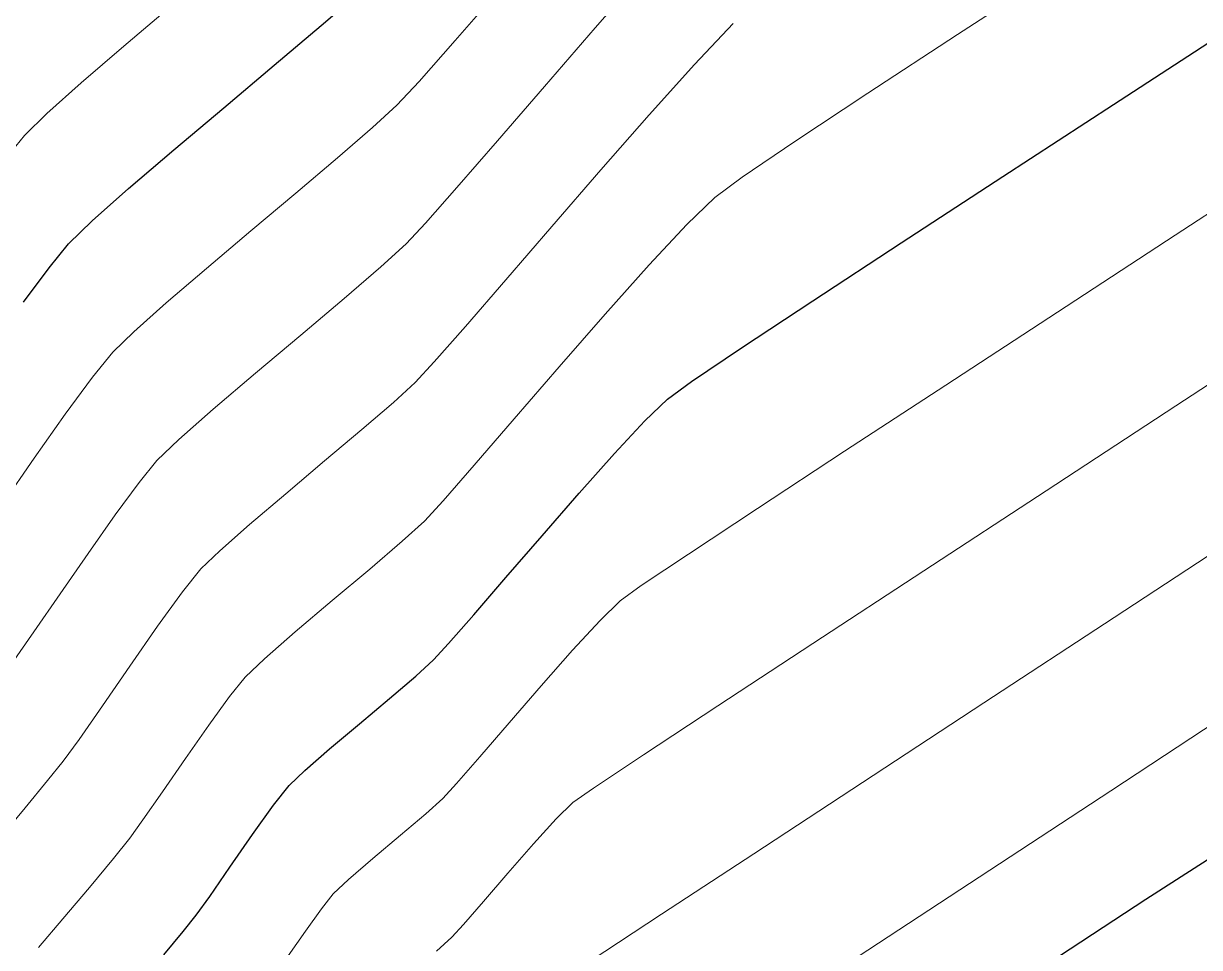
# Model space of a CAD drawing. Header units: millimetres. Extents: x 736950 to 740938, y 8500595 to 8502163.
# Drawn here: x 737846.79 to 737866.97, y 8501242.68 to 8501258.53 of the extents above; entities that cross this region are included whole.
import ezdxf

# ---------------------------------------------------------------- set-up
doc = ezdxf.new("R2010")
doc.units = ezdxf.units.MM
for name, color, linetype, lineweight in [('CONT-MJR', 80, 'Continuous', 30), ('CONT-MNR', 96, 'Continuous', 15), ('pista', 251, 'Continuous', 5)]:
    doc.layers.add(name, color=color, linetype=linetype, lineweight=lineweight)

msp = doc.modelspace()

# ---------------------------------------------------------------- hatches: boundary and pattern name
at = {"layer": 'pista'}
h = msp.add_hatch(dxfattribs=at)
h.set_pattern_fill('HONEY', color=256, scale=3, angle=9.94991650582834, style=0)
h.set_pattern_definition([(9.94991650582834, (1479841.21072825, -18.49207214638591), (0.4979252195647159, 0.4170677100899267), [0.375, -0.75]), (129.9499165058283, (1479841.21072825, -18.49207214638591), (-0.6101538418184378, 0.222682034283025), [0.3749999999999999, -0.7499999999999998]), (69.94991650582834, (1479841.21072825, -18.49207214638591), (-0.112228622253722, 0.6397497443729518), [-0.75, 0.375])])
h.paths.add_polyline_path([(737744.7999806425, 8501250.923935566), (737743.4751223363, 8501250.754223157), (737756.465848178, 8501242.026572531), (737763.5739612179, 8501242.006896213), (737770.002546867, 8501243.455222024), (737769.8468594846, 8501244.342704736), (737763.4750639071, 8501242.907173423), (737756.7405500773, 8501242.925815564)])
h.paths.add_polyline_path([(737794.2809870465, 8501256.017245878), (737809.7820272583, 8501263.709828075), (737823.391616501, 8501273.483615467), (737837.0791595323, 8501280.557800073), (737851.5530432165, 8501285.77819753), (737870.8510758049, 8501293.050216693, -0.9976846880626209), (737871.0089264096, 8501292.63424804), (737865.2748787645, 8501289.581801567, 0.7845063948290762), (737866.1540430214, 8501286.121818589), (737883.2588851704, 8501291.348365877), (737897.4188924351, 8501296.516943583), (737903.2981396064, 8501301.44146652, -0.5512150924587264), (737904.1219025984, 8501301.177325813), (737906.855912117, 8501297.98174819, 0.5618964424650519), (737910.2738656431, 8501298.536066804), (737914.22079628, 8501308.558674501), (737925.6412323939, 8501300.72656757, 0.340189525830376), (737928.7023693406, 8501300.894137181), (737936.9171069289, 8501306.117412793, -0.358727273887905), (737938.1716059428, 8501305.962964654), (737943.1732157968, 8501301.051021611, 0.3417074120720416), (737946.0555081918, 8501300.709858142), (737955.8779356404, 8501307.072689936), (737971.8320576148, 8501314.464803053), (737988.5677626224, 8501323.411181662), (738023.1375471824, 8501336.282937778), (738044.4246208373, 8501357.728329657), (738061.4456776979, 8501362.208386911), (738078.9085143938, 8501363.070318012), (738112.0997810266, 8501372.051506756), (738118.6561313582, 8501373.365123207), (738128.3493353954, 8501376.976906104), (738155.2251721952, 8501366.826195797), (738176.6167526407, 8501363.543890122), (738193.8053773039, 8501353.328603027), (738204.7313956148, 8501340.877429372), (738207.705198212, 8501335.751671141), (738214.35685511, 8501331.742925933), (738229.9282901662, 8501313.374534177), (738233.5603594936, 8501308.186787868), (738234.53883727, 8501308.358438132), (738230.6417003467, 8501313.924784988), (738214.9478837823, 8501332.43754055), (738208.3676942562, 8501336.403214611), (738205.4657963786, 8501341.405035153), (738194.387784551, 8501354.029418997), (738176.9261677533, 8501364.406946706), (738155.4549153853, 8501367.70147717), (738128.3514754312, 8501377.93815071), (738118.4090486554, 8501374.233504975), (738111.8936108743, 8501372.928085677), (738078.7671659255, 8501363.964436961), (738061.3074614278, 8501363.102660457), (738043.958527311, 8501358.536303693), (738022.6381405202, 8501337.057350922), (737988.196920163, 8501324.233464561), (737971.4304040315, 8501315.270615296), (737955.4419368334, 8501307.862588815), (737945.5806043665, 8501301.47455489, -0.3391433520832071), (737943.8038299843, 8501301.693147572), (737938.8116631231, 8501306.59581691, 0.3560082385246841), (737936.4342009705, 8501306.876887502), (737928.158540546, 8501301.61487459, -0.3502196171718997), (737926.1502499409, 8501301.468794718), (737914.5128481541, 8501309.44969617, 0.4302069892023044), (737913.4330382891, 8501309.014522241), (737909.4507249827, 8501298.90206584, -0.5704007069138802), (737907.5397775185, 8501298.566836312), (737904.9064502402, 8501301.644734057, 0.4931454261128044), (737902.7202336333, 8501302.131411942), (737896.9620044216, 8501297.308254998), (737882.9728831241, 8501292.20205278), (737866.0373022418, 8501287.027224885, -0.7384715771871906), (737865.6977918843, 8501288.787355538), (737871.5108758068, 8501291.881875956, 0.9119586051647783), (737870.5337161538, 8501293.892406015), (737851.2416702455, 8501286.62264278), (737836.7183275839, 8501281.384406622), (737822.9200107896, 8501274.252970394), (737809.3164408724, 8501264.483505804), (737793.8201376351, 8501256.79327439), (737778.9884914039, 8501246.402265295), (737769.846859484, 8501244.34270474), (737770.0025468671, 8501243.455222024), (737779.3594973255, 8501245.563292695)])
h.paths.add_polyline_path([(738260.5182952256, 8501271.251537092), (738234.538837269, 8501308.358438132), (738233.56035949, 8501308.186787868), (738259.6897886079, 8501270.86568047), (738269.3749442189, 8501234.589470252), (738274.5057655985, 8501215.583008338), (738279.7983711922, 8501189.602392923), (738280.7089290785, 8501189.641305126), (738275.382018582, 8501215.790318219), (738270.2441657205, 8501234.822827347)])

# ---------------------------------------------------------------- linework, layer by layer
at = {"layer": 'CONT-MJR', "extrusion": (0.6548346325608028, -0.7557721905435251, 0), "elevation": -5941843.781416593}
msp.add_lwpolyline([(6124566.42800928, 3610), (6124567.317307858, 3610)], dxfattribs=at)
at = {"layer": 'CONT-MJR'}
for points, elevation in [([(737851.0915547652, 8501257.815772587), (737851.8960882825, 8501258.497028332)], 3610), ([(737865.4933178553, 8501257.144239226), (737867.4715785828, 8501258.43146292)], 3605), ([(737850.2254558443, 8501257.08771732), (737851.0915547652, 8501257.815772587)], 3610), ([(737859.108378936, 8501252.966358813), (737860.3318814132, 8501253.775573175)], 3605), ([(737853.0703509683, 8501246.950142628), (737853.5199758948, 8501247.334421743)], 3605), ([(737852.0414630802, 8501246.082568558), (737852.5521663638, 8501246.514217494)], 3605), ([(737849.5266256486, 8501242.948440261), (737849.7530077512, 8501243.229367057)], 3605), ([(737849.1961956715, 8501242.55021846), (737849.5266256486, 8501242.948440261)], 3605)]:
    msp.add_lwpolyline(points, dxfattribs=dict(at, elevation=elevation))
at = {"layer": 'CONT-MJR', "extrusion": (-0.6447741358377744, 0.7643731508593504, 0), "elevation": 6022385.924907878}
msp.add_lwpolyline([(-6045382.473038793, 3610), (-6045383.593961658, 3610)], dxfattribs=at)
at = {"layer": 'CONT-MJR', "extrusion": (0.545528095821736, -0.838092534669717, 0), "elevation": -6722313.79035224}
msp.add_lwpolyline([(5256071.919805661, 3605.000000000003), (5256074.183527837, 3605.000000000003)], dxfattribs=at)
at = {"layer": 'CONT-MJR', "extrusion": (0.6505765315310558, -0.7594406998713076, 0), "elevation": -5976172.600551892}
msp.add_lwpolyline([(6091069.697854714, 3610.00000000001), (6091070.720510971, 3610.00000000001)], dxfattribs=at)
at = {"layer": 'CONT-MJR', "extrusion": (0.5463255794655051, -0.8375728990491993, 0), "elevation": -6717307.800813395}
msp.add_lwpolyline([(5262466.029454911, 3605), (5262468.112137218, 3605)], dxfattribs=at)
at = {"layer": 'CONT-MJR', "extrusion": (0.6641386174112749, -0.7476094547710325, 0), "elevation": -5865585.394737734}
msp.add_lwpolyline([(6197633.953364614, 3610.00000000001), (6197634.79020428, 3610.00000000001)], dxfattribs=at)
at = {"layer": 'CONT-MJR', "extrusion": (0.6985263627843193, -0.7155843210239514, 0), "elevation": -5567958.633745088}
msp.add_lwpolyline([(6466342.706570253, 3610), (6466343.270795475, 3610)], dxfattribs=at)
at = {"layer": 'CONT-MJR', "extrusion": (0.7736197813097202, -0.6336500879557272, 0), "elevation": -4816007.349878088}
msp.add_lwpolyline([(7044275.485511482, 3610.000000000013), (7044276.013319683, 3610.000000000013)], dxfattribs=at)
at = {"layer": 'CONT-MJR', "extrusion": (-0.5480913312717473, 0.8364184912977258, 0), "elevation": 6706191.005510511}
msp.add_lwpolyline([(-5276623.524913561, 3605), (-5276625.341981865, 3605)], dxfattribs=at)
at = {"layer": 'CONT-MJR', "extrusion": (0.8025148641825655, -0.5966321251542183, 0), "elevation": -4479988.076095012}
msp.add_lwpolyline([(7262605.595730745, 3610.000000000013), (7262606.332984345, 3610.000000000013)], dxfattribs=at)
at = {"layer": 'CONT-MJR', "extrusion": (0.5596731729287014, -0.8287134242329611, 0), "elevation": -6632142.507661048}
msp.add_lwpolyline([(5369395.937634709, 3605.000000000003), (5369396.969857757, 3605.000000000003)], dxfattribs=at)
at = {"layer": 'CONT-MJR', "extrusion": (0.5871057527058661, -0.809510243999221, 0), "elevation": -6448650.070440648}
msp.add_lwpolyline([(5588437.483609652, 3605), (5588437.996973617, 3605)], dxfattribs=at)
at = {"layer": 'CONT-MJR', "extrusion": (0.6966061287800497, -0.7174537625144027, 0), "elevation": -5585259.004389419}
msp.add_lwpolyline([(6451402.650616196, 3605), (6451403.187919249, 3605)], dxfattribs=at)
at = {"layer": 'CONT-MJR', "extrusion": (0.7317781221889605, -0.6815429406028639, 0), "elevation": -5254020.150665127}
msp.add_lwpolyline([(6723910.787518472, 3605.00000000001), (6723911.552280825, 3605.00000000001)], dxfattribs=at)
at = {"layer": 'CONT-MJR', "extrusion": (-0.7461469864557164, 0.6657812513153649, 0), "elevation": 5109423.905346164}
msp.add_lwpolyline([(-6834433.330056585, 3605), (-6834434.239758234, 3605)], dxfattribs=at)
at = {"layer": 'CONT-MJR', "extrusion": (0.7532953756849563, -0.6576823526381566, 0), "elevation": -5035298.654916678}
msp.add_lwpolyline([(6889226.782446528, 3605), (6889227.753769312, 3605)], dxfattribs=at)
at = {"layer": 'CONT-MJR', "extrusion": (-0.7566879805179478, 0.6537761850508705, 0), "elevation": 4999588.095952647}
msp.add_lwpolyline([(-6915185.026042162, 3605.000000000006), (-6915185.97544512, 3605.000000000006)], dxfattribs=at)
at = {"layer": 'CONT-MJR', "extrusion": (0.7571086548150641, -0.6532889749598751, 0), "elevation": -4995135.804980812}
msp.add_lwpolyline([(6918400.948701279, 3605.00000000001), (6918401.79256654, 3605.00000000001)], dxfattribs=at)
at = {"layer": 'CONT-MJR', "extrusion": (-0.7532867948205932, 0.6576921808482427, 0), "elevation": 5035388.528580206}
msp.add_lwpolyline([(-6889158.638230208, 3605.000000000003), (-6889159.292935164, 3605.000000000003)], dxfattribs=at)
at = {"layer": 'CONT-MJR', "extrusion": (-0.7361058312868333, 0.6768664603491005, 0), "elevation": 5211070.875878692}
msp.add_lwpolyline([(-6757246.446550887, 3605.000000000013), (-6757246.828629836, 3605.000000000013)], dxfattribs=at)
at = {"layer": 'CONT-MJR', "extrusion": (-0.671896175934615, 0.7406453461437809, 0), "elevation": 5800648.316184988}
msp.add_lwpolyline([(-6258443.350378266, 3605), (-6258443.762214042, 3605)], dxfattribs=at)
at = {"layer": 'CONT-MJR', "extrusion": (0.6437547572056738, -0.7652318685046147, 0), "elevation": -6030428.664119557}
msp.add_lwpolyline([(6037346.172880831, 3605.000000000004), (6037346.850041084, 3605.000000000004)], dxfattribs=at)
at = {"layer": 'CONT-MJR', "extrusion": (0.6561674673527107, -0.7546153025137573, 0), "elevation": -5931015.879013509}
msp.add_lwpolyline([(6135034.986729178, 3605.00000000001), (6135035.552820222, 3605.00000000001)], dxfattribs=at)
at = {"layer": 'CONT-MJR', "extrusion": (0.6903012994713408, -0.7235220217437602, 0), "elevation": -5641498.556092618}
msp.add_lwpolyline([(6402272.483340408, 3605), (6402272.853222233, 3605)], dxfattribs=at)
at = {"layer": 'CONT-MJR', "extrusion": (0.7850196503597121, -0.6194708617434039, 0), "elevation": -4687046.042213285}
msp.add_lwpolyline([(7130721.71507521, 3605.000000000013), (7130722.144881664, 3605.000000000013)], dxfattribs=at)
at = {"layer": 'CONT-MJR', "extrusion": (0.8134459639572557, -0.5816404935367303, 0), "elevation": -4344466.422969646}
msp.add_lwpolyline([(7344466.973889148, 3605), (7344467.596726234, 3605)], dxfattribs=at)
at = {"layer": 'CONT-MJR', "extrusion": (0.5396872149471187, -0.8418656128044563, 0), "elevation": -6758687.698430954}
msp.add_lwpolyline([(5209196.484873584, 3600), (5209199.078131041, 3600)], dxfattribs=at)
at = {"layer": 'CONT-MJR', "extrusion": (0.8219103373535555, -0.5696168864696383, 0), "elevation": -4236005.354187775}
msp.add_lwpolyline([(7407552.373457977, 3605), (7407553.055507029, 3605)], dxfattribs=at)
at = {"layer": 'CONT-MJR', "extrusion": (0.822689508580658, -0.5684909607648264, 0), "elevation": -4225858.673240941}
msp.add_lwpolyline([(7413344.926746449, 3605), (7413345.533564771, 3605)], dxfattribs=at)
at = {"layer": 'CONT-MJR', "extrusion": (-0.8122341714167435, 0.5833315101920659, 0), "elevation": 4359736.268732459}
msp.add_lwpolyline([(-7335411.261134009, 3605), (-7335411.6582658, 3605)], dxfattribs=at)
at = {"layer": 'CONT-MJR', "extrusion": (0.547408399058897, -0.8368656072750126, 0), "elevation": -6710484.234279528}
msp.add_lwpolyline([(5271144.386773597, 3600.000000000013), (5271146.81681578, 3600.000000000013)], dxfattribs=at)
at = {"layer": 'CONT-MNR'}
for points, elevation in [([(737856.598414981, 8501258.459062267), (737857.4872296122, 8501259.477241846)], 3608), ([(737862.8136148507, 8501258.343225323), (737864.5482431949, 8501259.470476588)], 3606), ([(737858.3026057555, 8501257.829244036), (737858.9654030618, 8501258.533337452)], 3607), ([(737855.7268130035, 8501257.453139955), (737856.598414981, 8501258.459062267)], 3608), ([(737854.9194075571, 8501256.519417102), (737855.7268130035, 8501257.453139955)], 3608), ([(737852.7771080565, 8501256.74667116), (737853.1946121742, 8501257.130778838)], 3609), ([(737866.5536131655, 8501254.898021061), (737868.6208252354, 8501256.24837974)], 3604), ([(737855.8538949918, 8501255.051545398), (737856.6934159308, 8501256.019357346)], 3607), ([(737858.171210982, 8501255.084613938), (737858.6499046794, 8501255.549397845)], 3606), ([(737864.5296060741, 8501253.576849623), (737866.5536131655, 8501254.898021061)], 3604), ([(737851.5453710902, 8501253.18537637), (737852.2896359605, 8501253.813179659)], 3608), ([(737866.5653225075, 8501251.969751386), (737868.840439137, 8501253.460225102)], 3603), ([(737848.3194334923, 8501252.89096191), (737848.6789908356, 8501253.241948197)], 3609), ([(737850.7692798364, 8501252.532613533), (737851.5453710902, 8501253.18537637)], 3608), ([(737859.3832439838, 8501250.21030762), (737860.8777785526, 8501251.19080801)], 3604), ([(737847.8960377369, 8501249.438782232), (737848.3622588953, 8501250.099554406)], 3608), ([(737853.288630292, 8501249.647430278), (737853.6674031528, 8501249.991044179)], 3606), ([(737857.3901478855, 8501248.885272129), (737858.1984861178, 8501249.42773403)], 3604), ([(737852.0868242598, 8501248.62891746), (737852.730295277, 8501249.170240352)], 3606), ([(737857.0248722174, 8501248.625106806), (737857.3901478855, 8501248.885272129)], 3604), ([(737849.0891881922, 8501248.189059727), (737849.5165686231, 8501248.778294826)], 3607), ([(737848.6108126631, 8501247.504658608), (737849.0891881922, 8501248.189059727)], 3607), ([(737850.5898567262, 8501247.314581573), (737850.9221788316, 8501247.63164501)], 3606), ([(737855.1206883164, 8501246.53182774), (737855.671386778, 8501247.166548816)], 3604), ([(737865.4446653896, 8501245.364574121), (737867.9560346938, 8501247.016784858)], 3601), ([(737847.7406962051, 8501246.246313866), (737848.1413470093, 8501246.82408036)], 3607), ([(737854.6169613106, 8501245.94773934), (737855.1206883164, 8501246.53182774)], 3604), ([(737847.4687652233, 8501245.870348018), (737847.7406962051, 8501246.246313866)], 3607), ([(737856.5695510559, 8501245.411106998), (737857.4256102432, 8501245.980598079)], 3603), ([(737847.2023266997, 8501245.538305286), (737847.4687652233, 8501245.870348018)], 3607), ([(737849.1738558572, 8501245.34815762), (737849.5668114633, 8501245.917820249)], 3606), ([(737853.9825971387, 8501245.23122107), (737854.2182496286, 8501245.489223741)], 3604), ([(737863.0216971576, 8501243.772239437), (737865.4446653896, 8501245.364574121)], 3601), ([(737853.6900646789, 8501244.968307536), (737853.9825971387, 8501245.23122107)], 3604), ([(737846.3711606594, 8501244.53896925), (737846.8170445478, 8501245.071780091)], 3607), ([(737847.919448663, 8501243.706504736), (737848.3297698337, 8501244.201008404)], 3606), ([(737860.76296952, 8501242.289120836), (737863.0216971576, 8501243.772239437)], 3601)]:
    msp.add_lwpolyline(points, dxfattribs=dict(at, elevation=elevation))
at = {"layer": 'CONT-MNR', "extrusion": (-0.7541002144551694, 0.6567593673170317, 0), "elevation": 5026864.975860701}
msp.add_lwpolyline([(-6895393.317996816, 3609.000000000013), (-6895394.539855715, 3609.000000000013)], dxfattribs=at)
at = {"layer": 'CONT-MNR', "extrusion": (-0.6463670676745193, 0.7630266141006115, 0), "elevation": 6009765.240801852}
msp.add_lwpolyline([(-6057931.347653894, 3611), (-6057932.426436026, 3611)], dxfattribs=at)
at = {"layer": 'CONT-MNR', "extrusion": (0.5471852980044698, -0.8370114991132199, 0), "elevation": -6711903.306657543}
msp.add_lwpolyline([(5269361.406954821, 3606.000000000013), (5269363.239714402, 3606.000000000013)], dxfattribs=at)
at = {"layer": 'CONT-MNR', "extrusion": (0.6532614482746812, -0.7571324059885866, 0), "elevation": -5954570.04764045}
msp.add_lwpolyline([(6112192.257190927, 3611.000000000006), (6112193.22421838, 3611.000000000006)], dxfattribs=at)
at = {"layer": 'CONT-MNR', "extrusion": (-0.7488617779998826, 0.662726216058226, 0), "elevation": 5081455.900216642}
msp.add_lwpolyline([(-6855261.745917625, 3609.000000000003), (-6855262.681295548, 3609.000000000003)], dxfattribs=at)
at = {"layer": 'CONT-MNR', "extrusion": (0.7431869461266178, -0.6690838236775657, 0), "elevation": -5139687.435871708}
msp.add_lwpolyline([(6811711.740279571, 3607), (6811712.898790581, 3607)], dxfattribs=at)
at = {"layer": 'CONT-MNR', "extrusion": (-0.6676757097836088, 0.7444522459936261, 0), "elevation": 5836137.211416504}
msp.add_lwpolyline([(-6225374.791149577, 3611.000000000013), (-6225375.578279691, 3611.000000000013)], dxfattribs=at)
at = {"layer": 'CONT-MNR', "extrusion": (-0.731358429098513, 0.6819932904263467, 0), "elevation": 5258165.170063427}
msp.add_lwpolyline([(-6720676.988574089, 3609.000000000003), (-6720677.548820507, 3609.000000000003)], dxfattribs=at)
at = {"layer": 'CONT-MNR', "extrusion": (0.5517717814249228, -0.8339951446040723, 0), "elevation": -6682876.312220146}
msp.add_lwpolyline([(5306125.124925582, 3606.00000000001), (5306126.631601648, 3606.00000000001)], dxfattribs=at)
at = {"layer": 'CONT-MNR', "extrusion": (0.7017032003815604, -0.7124693807977125, 0), "elevation": -5539135.566861428}
msp.add_lwpolyline([(6491052.226348313, 3611.000000000013), (6491052.766130604, 3611.000000000013)], dxfattribs=at)
at = {"layer": 'CONT-MNR', "extrusion": (0.7510981052605123, -0.660190606017738, 0), "elevation": -5058246.598952982}
msp.add_lwpolyline([(6872403.34605434, 3607.00000000001), (6872404.60939987, 3607.00000000001)], dxfattribs=at)
at = {"layer": 'CONT-MNR', "extrusion": (0.6548346336724643, -0.7557721895803321, 0), "elevation": -5941841.87261447}
msp.add_lwpolyline([(6124565.164446317, 3609.000000000003), (6124565.956404856, 3609.000000000003)], dxfattribs=at)
at = {"layer": 'CONT-MNR', "extrusion": (0.7736197818734146, -0.6336500872675159, 0), "elevation": -4816009.106917577}
msp.add_lwpolyline([(7044276.390471528, 3611.000000000003), (7044276.97605209, 3611.000000000003)], dxfattribs=at)
at = {"layer": 'CONT-MNR', "extrusion": (0.7549794669928741, -0.6557484307409024, 0), "elevation": -5017620.308161245}
msp.add_lwpolyline([(6902120.259589361, 3608.000000000011), (6902121.321315181, 3608.000000000011)], dxfattribs=at)
at = {"layer": 'CONT-MNR', "extrusion": (0.5618149335604354, -0.8272629451561841, 0), "elevation": -6618233.717377899}
msp.add_lwpolyline([(5386536.025980113, 3606.000000000013), (5386537.116549187, 3606.000000000013)], dxfattribs=at)
at = {"layer": 'CONT-MNR', "extrusion": (0.6462167207154006, -0.763153948995767, 0), "elevation": -6010954.846669126}
msp.add_lwpolyline([(6056747.786683735, 3609.000000000006), (6056748.725513468, 3609.000000000006)], dxfattribs=at)
at = {"layer": 'CONT-MNR', "extrusion": (0.5931262585238817, -0.8051094592969714, 0), "elevation": -6406797.918383637}
msp.add_lwpolyline([(5636374.875432085, 3606.00000000001), (5636375.460348106, 3606.00000000001)], dxfattribs=at)
at = {"layer": 'CONT-MNR', "extrusion": (0.749673695317933, -0.6618076386295, 0), "elevation": -5073046.069907336}
msp.add_lwpolyline([(6861484.536913139, 3608), (6861485.349929978, 3608)], dxfattribs=at)
at = {"layer": 'CONT-MNR', "extrusion": (0.6434678081077098, -0.7654731738794376, 0), "elevation": -6032699.459435435}
msp.add_lwpolyline([(6035088.813786486, 3609), (6035089.821396262, 3609)], dxfattribs=at)
at = {"layer": 'CONT-MNR', "extrusion": (-0.7317974848191037, 0.681522150199415, 0), "elevation": 5253834.189892054}
msp.add_lwpolyline([(-6724060.247620578, 3608.00000000001), (-6724060.736104474, 3608.00000000001)], dxfattribs=at)
at = {"layer": 'CONT-MNR', "extrusion": (-0.7572447453176765, 0.6531312239426066, 0), "elevation": 4993697.648700248}
msp.add_lwpolyline([(-6919446.201393647, 3607.000000000003), (-6919447.413335763, 3607.000000000003)], dxfattribs=at)
at = {"layer": 'CONT-MNR', "extrusion": (-0.7317781220948428, 0.6815429407039187, 0), "elevation": 5254021.923140819}
msp.add_lwpolyline([(-6723913.559431364, 3606.000000000003), (-6723914.509097568, 3606.000000000003)], dxfattribs=at)
at = {"layer": 'CONT-MNR', "extrusion": (-0.6447741357963813, 0.7643731508942668, 0), "elevation": 6022384.008774824}
msp.add_lwpolyline([(-6045381.587596783, 3609.000000000003), (-6045382.585826691, 3609.000000000003)], dxfattribs=at)
at = {"layer": 'CONT-MNR', "extrusion": (0.6747163410728033, -0.7380771362732548, 0), "elevation": -5776740.047198658}
msp.add_lwpolyline([(6280527.602894787, 3608.00000000001), (6280528.189221127, 3608.00000000001)], dxfattribs=at)
at = {"layer": 'CONT-MNR', "extrusion": (0.6505765320817204, -0.7594406993995795, 0), "elevation": -5976170.686471061}
msp.add_lwpolyline([(6091068.914439933, 3609.00000000001), (6091069.825159213, 3609.00000000001)], dxfattribs=at)
at = {"layer": 'CONT-MNR', "extrusion": (0.652343042460391, -0.7579238450883576, 0), "elevation": -5961970.170649708}
msp.add_lwpolyline([(6104969.62168576, 3608.000000000013), (6104970.452665211, 3608.000000000013)], dxfattribs=at)
at = {"layer": 'CONT-MNR', "extrusion": (0.7461469864719278, -0.6657812512971967, 0), "elevation": -5109425.617191751}
msp.add_lwpolyline([(6834435.9200235, 3606.00000000001), (6834437.049672348, 3606.00000000001)], dxfattribs=at)
at = {"layer": 'CONT-MNR', "extrusion": (0.7566371906278877, -0.6538349652310875, 0), "elevation": -5000128.619541583}
msp.add_lwpolyline([(6914799.428094404, 3607.000000000003), (6914800.48364784, 3607.000000000003)], dxfattribs=at)
at = {"layer": 'CONT-MNR', "extrusion": (0.6641386172496194, -0.747609454914639, 0), "elevation": -5865583.500899772}
msp.add_lwpolyline([(6197633.221706151, 3609.00000000001), (6197633.966947777, 3609.00000000001)], dxfattribs=at)
at = {"layer": 'CONT-MNR', "extrusion": (0.7532953750411477, -0.6576823533755614, 0), "elevation": -5035300.345596618}
msp.add_lwpolyline([(6889229.150856467, 3606.00000000001), (6889230.357025187, 3606.00000000001)], dxfattribs=at)
at = {"layer": 'CONT-MNR', "extrusion": (0.5467079965744185, -0.8373233344900797, 0), "elevation": -6714901.553589187}
msp.add_lwpolyline([(5265532.213656856, 3604.00000000001), (5265534.499702285, 3604.00000000001)], dxfattribs=at)
at = {"layer": 'CONT-MNR', "extrusion": (0.7519448532251947, -0.6592260141318305, 0), "elevation": -5049421.553657237}
msp.add_lwpolyline([(6878885.676055297, 3607.000000000004), (6878886.48810223, 3607.000000000004)], dxfattribs=at)
at = {"layer": 'CONT-MNR', "extrusion": (0.7767336230459986, -0.6298292457720874, 0), "elevation": -4781226.098020343}
msp.add_lwpolyline([(7067926.855098155, 3609.000000000006), (7067927.40895012, 3609.000000000006)], dxfattribs=at)
at = {"layer": 'CONT-MNR', "extrusion": (-0.7340978149049194, 0.6790437380256318, 0), "elevation": 5231065.53860442}
msp.add_lwpolyline([(-6741785.594887977, 3607.000000000013), (-6741786.076523212, 3607.000000000013)], dxfattribs=at)
at = {"layer": 'CONT-MNR', "extrusion": (0.7566879820489125, -0.6537761832789143, 0), "elevation": -4999589.751393589}
msp.add_lwpolyline([(6915187.190223183, 3606.000000000004), (6915188.369172317, 3606.000000000004)], dxfattribs=at)
at = {"layer": 'CONT-MNR', "extrusion": (0.8058443517785048, -0.5921274193167223, 0), "elevation": -4439234.060973271}
msp.add_lwpolyline([(7287585.507583961, 3609), (7287586.293232015, 3609)], dxfattribs=at)
at = {"layer": 'CONT-MNR', "extrusion": (0.6479280811409247, -0.7617015174391077, 0), "elevation": -5997342.721116946}
msp.add_lwpolyline([(6070221.339146761, 3608), (6070222.291354779, 3608)], dxfattribs=at)
at = {"layer": 'CONT-MNR', "extrusion": (0.6747163420331044, -0.7380771353953914, 0), "elevation": -5776738.176135587}
msp.add_lwpolyline([(6280526.203128899, 3607), (6280526.707290674, 3607)], dxfattribs=at)
at = {"layer": 'CONT-MNR', "extrusion": (0.5472745115394507, -0.8369531701470851, 0), "elevation": -6711336.68289312}
msp.add_lwpolyline([(5270073.0937079, 3604), (5270075.169891374, 3604)], dxfattribs=at)
at = {"layer": 'CONT-MNR', "extrusion": (0.6523430429187063, -0.7579238446938867, 0), "elevation": -5961968.262816076}
msp.add_lwpolyline([(6104968.390795454, 3607), (6104969.105325992, 3607)], dxfattribs=at)
at = {"layer": 'CONT-MNR', "extrusion": (-0.8170880084267393, 0.5765129543082487, 0), "elevation": 4298195.457772664}
msp.add_lwpolyline([(-7371648.648142523, 3609.000000000003), (-7371649.57015969, 3609.000000000003)], dxfattribs=at)
at = {"layer": 'CONT-MNR', "extrusion": (0.6603003645512842, -0.751001616891363, 0), "elevation": -5897251.281229677}
msp.add_lwpolyline([(6167505.526971546, 3608.00000000001), (6167506.315100319, 3608.00000000001)], dxfattribs=at)
at = {"layer": 'CONT-MNR', "extrusion": (0.5476191689443152, -0.8367277011099477, 0), "elevation": -6709163.141912799}
msp.add_lwpolyline([(5272839.273222204, 3603.000000000013), (5272841.933589679, 3603.000000000013)], dxfattribs=at)
at = {"layer": 'CONT-MNR', "extrusion": (0.7571086543669288, -0.6532889754792274, 0), "elevation": -4995137.479975156}
msp.add_lwpolyline([(6918402.894794378, 3606.000000000013), (6918403.942688953, 3606.000000000013)], dxfattribs=at)
at = {"layer": 'CONT-MNR', "extrusion": (0.6447688278231284, -0.7643776283144275, 0), "elevation": -6022422.155190207}
msp.add_lwpolyline([(6045339.186622158, 3607), (6045340.02386234, 3607)], dxfattribs=at)
at = {"layer": 'CONT-MNR', "extrusion": (-0.6947798892351764, 0.7192224311813114, 0), "elevation": 5601647.735975676}
msp.add_lwpolyline([(-6437175.856949546, 3608), (-6437176.379533814, 3608)], dxfattribs=at)
at = {"layer": 'CONT-MNR', "extrusion": (0.8220516708873898, -0.5694128997408214, 0), "elevation": -4234173.687928061}
msp.add_lwpolyline([(7408606.272998293, 3609.000000000013), (7408607.235191839, 3609.000000000013)], dxfattribs=at)
at = {"layer": 'CONT-MNR', "extrusion": (0.7767336226047314, -0.6298292463162778, 0), "elevation": -4781224.344411731}
msp.add_lwpolyline([(7067925.952694871, 3608), (7067926.438472603, 3608)], dxfattribs=at)
at = {"layer": 'CONT-MNR', "extrusion": (-0.6436811747218605, 0.7652937640597143, 0), "elevation": 6031012.982102131}
msp.add_lwpolyline([(-6036767.875134838, 3607.000000000004), (-6036768.747132109, 3607.000000000004)], dxfattribs=at)
at = {"layer": 'CONT-MNR', "extrusion": (0.7532867946832733, -0.6576921810055217, 0), "elevation": -5035390.211605388}
msp.add_lwpolyline([(6889160.418632734, 3606.000000000003), (6889161.231631924, 3606.000000000003)], dxfattribs=at)
at = {"layer": 'CONT-MNR', "extrusion": (0.8058443516377213, -0.5921274195083188, 0), "elevation": -4439232.348952518}
msp.add_lwpolyline([(7287584.621318331, 3608), (7287585.310401979, 3608)], dxfattribs=at)
at = {"layer": 'CONT-MNR', "extrusion": (0.6479280810651825, -0.7617015175035364, 0), "elevation": -5997340.809082234}
msp.add_lwpolyline([(6070220.527132601, 3607), (6070221.345903397, 3607)], dxfattribs=at)
at = {"layer": 'CONT-MNR', "extrusion": (-0.5475188535003771, 0.8367933466881967, 0), "elevation": 6709795.230607308}
msp.add_lwpolyline([(-5272032.392146097, 3603.000000000003), (-5272034.904034194, 3603.000000000003)], dxfattribs=at)
at = {"layer": 'CONT-MNR', "extrusion": (0.7361058314393054, -0.6768664601832838, 0), "elevation": -5211072.601246909}
msp.add_lwpolyline([(6757248.09291939, 3606), (6757248.567377194, 3606)], dxfattribs=at)
at = {"layer": 'CONT-MNR', "extrusion": (0.5511529055383463, -0.8344042633619742, 0), "elevation": -6686806.076433901}
msp.add_lwpolyline([(5301160.349375216, 3604), (5301161.769259937, 3604)], dxfattribs=at)
at = {"layer": 'CONT-MNR', "extrusion": (0.660300363623989, -0.7510016177066651, 0), "elevation": -5897249.389734673}
msp.add_lwpolyline([(6167504.787540199, 3607), (6167505.465224914, 3607)], dxfattribs=at)
at = {"layer": 'CONT-MNR', "extrusion": (0.5486851672940684, -0.8360290588200151, 0), "elevation": -6702434.789031153}
msp.add_lwpolyline([(5281385.869364454, 3602), (5281388.637130938, 3602)], dxfattribs=at)
at = {"layer": 'CONT-MNR', "extrusion": (-0.6497052669009468, 0.7601862049269046, 0), "elevation": 5983145.538792931}
msp.add_lwpolyline([(-6084211.827980587, 3606.00000000001), (-6084212.562451972, 3606.00000000001)], dxfattribs=at)
at = {"layer": 'CONT-MNR', "extrusion": (0.8220516712064323, -0.5694128992802252, 0), "elevation": -4234171.994407413}
msp.add_lwpolyline([(7408605.57427451, 3608.000000000013), (7408606.418204346, 3608.000000000013)], dxfattribs=at)
at = {"layer": 'CONT-MNR', "extrusion": (0.6947798907000212, -0.7192224297662487, 0), "elevation": -5601645.860164294}
msp.add_lwpolyline([(6437175.121219254, 3607.000000000003), (6437175.57057142, 3607.000000000003)], dxfattribs=at)
at = {"layer": 'CONT-MNR', "extrusion": (0.7804675763501155, -0.6251962589988654, 0), "elevation": -4739081.309101184}
msp.add_lwpolyline([(7096249.787407973, 3607.000000000006), (7096250.29361759, 3607.000000000006)], dxfattribs=at)
at = {"layer": 'CONT-MNR', "extrusion": (-0.5477367930564933, 0.8366507070051328, 0), "elevation": 6708421.805756195}
msp.add_lwpolyline([(-5273777.627746968, 3603.000000000013), (-5273779.902173892, 3603.000000000013)], dxfattribs=at)
at = {"layer": 'CONT-MNR', "extrusion": (0.8233328477971467, -0.5675588266763549, 0), "elevation": -4217464.749174318}
msp.add_lwpolyline([(7418128.357856308, 3608.000000000013), (7418129.152479576, 3608.000000000013)], dxfattribs=at)
at = {"layer": 'CONT-MNR', "extrusion": (0.6455198046190203, -0.7637435314584484, 0), "elevation": -6016475.514731177}
msp.add_lwpolyline([(6051253.282083248, 3606), (6051254.112441661, 3606)], dxfattribs=at)
at = {"layer": 'CONT-MNR', "extrusion": (0.7004539898353914, -0.7136975606821712, 0), "elevation": -5550485.509491576}
msp.add_lwpolyline([(6481339.795736599, 3604.000000000003), (6481340.276822204, 3604.000000000003)], dxfattribs=at)
at = {"layer": 'CONT-MNR', "extrusion": (0.735761004375861, -0.6772412749085988, 0), "elevation": -5214510.055884167}
msp.add_lwpolyline([(6754593.283871491, 3604), (6754593.978616168, 3604)], dxfattribs=at)
at = {"layer": 'CONT-MNR', "extrusion": (0.5483392805655467, -0.8362559616462286, 0), "elevation": -6704618.964190644}
msp.add_lwpolyline([(5278610.153231975, 3602), (5278612.824156807, 3602)], dxfattribs=at)
at = {"layer": 'CONT-MNR', "extrusion": (0.8206416521459189, -0.571443154446019, 0), "elevation": -4252472.073752299}
msp.add_lwpolyline([(7398115.214680864, 3608), (7398115.875418331, 3608)], dxfattribs=at)
at = {"layer": 'CONT-MNR', "extrusion": (0.6561674686503798, -0.7546153013853832, 0), "elevation": -5931017.771858141}
msp.add_lwpolyline([(6135035.734844002, 3606), (6135036.437804255, 3606)], dxfattribs=at)
at = {"layer": 'CONT-MNR', "extrusion": (0.749212896316975, -0.6623292504429574, 0), "elevation": -5077813.679027004}
msp.add_lwpolyline([(6857947.405721204, 3604.000000000003), (6857948.220461083, 3604.000000000003)], dxfattribs=at)
at = {"layer": 'CONT-MNR', "extrusion": (-0.5484189924306284, 0.8362036885480562, 0), "elevation": 6704118.223181993}
msp.add_lwpolyline([(-5279245.388565025, 3603.000000000013), (-5279247.336549856, 3603.000000000013)], dxfattribs=at)
at = {"layer": 'CONT-MNR', "extrusion": (0.8231554943772014, -0.567816019566748, 0), "elevation": -4219780.381437978}
msp.add_lwpolyline([(7416810.026962875, 3607.00000000001), (7416810.853754718, 3607.00000000001)], dxfattribs=at)
at = {"layer": 'CONT-MNR', "extrusion": (0.7804675751793007, -0.6251962604604595, 0), "elevation": -4739079.569615826}
msp.add_lwpolyline([(7096248.883456686, 3606), (7096249.307167992, 3606)], dxfattribs=at)
at = {"layer": 'CONT-MNR', "extrusion": (-0.8094896598113285, 0.5871341334469834, 0), "elevation": 4394090.072565547}
msp.add_lwpolyline([(-7314888.030835473, 3606.000000000011), (-7314888.640115538, 3606.000000000011)], dxfattribs=at)
at = {"layer": 'CONT-MNR', "extrusion": (0.5499796984249169, -0.8351780237293349, 0), "elevation": -6694247.21289515}
msp.add_lwpolyline([(5291755.007160546, 3603.000000000003), (5291756.539725854, 3603.000000000003)], dxfattribs=at)
at = {"layer": 'CONT-MNR', "extrusion": (-0.5481566752281986, 0.83637566882518, 0), "elevation": 6705771.36224284}
msp.add_lwpolyline([(-5277143.615299752, 3602.000000000003), (-5277146.107709388, 3602.000000000003)], dxfattribs=at)
at = {"layer": 'CONT-MNR', "extrusion": (0.8196285170621225, -0.572895360444249, 0), "elevation": -4265561.798054226}
msp.add_lwpolyline([(7390574.178335518, 3606), (7390574.877264928, 3606)], dxfattribs=at)
at = {"layer": 'CONT-MNR', "extrusion": (0.7546035126029031, -0.6561810259123319, 0), "elevation": -5021568.601771384}
msp.add_lwpolyline([(6899235.645572609, 3604.00000000001), (6899236.25319713, 3604.00000000001)], dxfattribs=at)
at = {"layer": 'CONT-MNR', "extrusion": (0.771049572024619, -0.6367751231640978, 0), "elevation": -4844464.90512902}
msp.add_lwpolyline([(7024723.872072219, 3607.000000000003), (7024724.477124358, 3607.000000000003)], dxfattribs=at)
at = {"layer": 'CONT-MNR', "extrusion": (-0.5705409618513132, 0.8212691464129033, 0), "elevation": 6560833.165326489}
msp.add_lwpolyline([(-5456287.133906819, 3603.000000000009), (-5456287.568837401, 3603.000000000009)], dxfattribs=at)
at = {"layer": 'CONT-MNR', "extrusion": (0.548156570890174, -0.8363757372078208, 0), "elevation": -6705772.020567434}
msp.add_lwpolyline([(5277140.546532964, 3602), (5277142.778753489, 3602)], dxfattribs=at)
at = {"layer": 'CONT-MNR', "extrusion": (0.8217535492651237, -0.5698430523136805, 0), "elevation": -4238045.420223227}
msp.add_lwpolyline([(7406386.174893931, 3606), (7406386.763399296, 3606)], dxfattribs=at)
at = {"layer": 'CONT-MNR', "extrusion": (-0.7050466954195344, 0.7091608825069206, 0), "elevation": 5508527.437956954}
msp.add_lwpolyline([(-6517033.173698327, 3603.000000000003), (-6517033.571814738, 3603.000000000003)], dxfattribs=at)
at = {"layer": 'CONT-MNR', "extrusion": (-0.6470484016909162, 0.7624489267283618, 0), "elevation": 6004338.051102872}
msp.add_lwpolyline([(-6063292.15423205, 3604), (-6063292.72319871, 3604)], dxfattribs=at)
at = {"layer": 'CONT-MNR', "extrusion": (-0.8102697619720184, 0.5860570900806581, 0), "elevation": 4384358.224639186}
msp.add_lwpolyline([(-7320722.807695183, 3606.000000000006), (-7320723.196076589, 3606.000000000006)], dxfattribs=at)
at = {"layer": 'CONT-MNR', "extrusion": (0.7401150620589261, -0.6724802561514442, 0), "elevation": -5170821.048592729}
msp.add_lwpolyline([(6788092.34664896, 3603), (6788092.928447537, 3603)], dxfattribs=at)
at = {"layer": 'CONT-MNR', "extrusion": (0.7786456233691756, -0.6274639377749353, 0), "elevation": -4759701.78966553}
msp.add_lwpolyline([(7082429.808785815, 3606), (7082430.25680623, 3606)], dxfattribs=at)
at = {"layer": 'CONT-MNR', "extrusion": (0.6438836469978639, -0.7651234208470751, 0), "elevation": -6029409.704343266}
msp.add_lwpolyline([(6038360.563272635, 3604.00000000001), (6038361.184681249, 3604.00000000001)], dxfattribs=at)
at = {"layer": 'CONT-MNR', "extrusion": (0.7523014738564108, -0.6588190134122363, 0), "elevation": -5045691.673110465}
msp.add_lwpolyline([(6881611.324810191, 3603.000000000013), (6881611.988706394, 3603.000000000013)], dxfattribs=at)
at = {"layer": 'CONT-MNR', "extrusion": (-0.6518156408115205, 0.7583774590489007, 0), "elevation": 5966207.992040112}
msp.add_lwpolyline([(-6100814.302524299, 3604.000000000011), (-6100814.853003804, 3604.000000000011)], dxfattribs=at)
at = {"layer": 'CONT-MNR', "extrusion": (-0.5484143040784895, 0.8362067633558738, 0), "elevation": 6704145.361739736}
msp.add_lwpolyline([(-5279205.030037912, 3602.000000000013), (-5279206.920395441, 3602.000000000013)], dxfattribs=at)
at = {"layer": 'CONT-MNR', "extrusion": (0.7568673491101144, -0.6535685242199383, 0), "elevation": -4997687.029269967}
msp.add_lwpolyline([(6916552.200193638, 3603.000000000006), (6916552.843962002, 3603.000000000006)], dxfattribs=at)
at = {"layer": 'CONT-MNR', "extrusion": (0.6848661107187483, -0.7286689305775123, 0), "elevation": -5689262.180010374}
msp.add_lwpolyline([(6359863.541707879, 3604.00000000001), (6359863.898329247, 3604.00000000001)], dxfattribs=at)
at = {"layer": 'CONT-MNR', "extrusion": (-0.7654199070123504, 0.6435311693688233, 0), "elevation": 4906051.817642697}
msp.add_lwpolyline([(-6981848.5942611, 3606.000000000013), (-6981849.301741342, 3606.000000000013)], dxfattribs=at)
at = {"layer": 'CONT-MNR', "extrusion": (0.785019652539009, -0.6194708589817068, 0), "elevation": -4687044.2715501}
msp.add_lwpolyline([(7130720.845113569, 3604), (7130721.171001635, 3604)], dxfattribs=at)
at = {"layer": 'CONT-MNR', "extrusion": (0.8134459624792232, -0.5816404956038138, 0), "elevation": -4344464.739945197}
msp.add_lwpolyline([(7344466.145402513, 3604), (7344466.617650365, 3604)], dxfattribs=at)
at = {"layer": 'CONT-MNR', "extrusion": (-0.755813933424504, 0.6547864522433093, 0), "elevation": 5008818.199613751}
msp.add_lwpolyline([(-6908494.989594898, 3603), (-6908495.510873169, 3603)], dxfattribs=at)
at = {"layer": 'CONT-MNR', "extrusion": (0.7622479928059889, -0.647285097513639, 0), "elevation": -4940305.262479361}
msp.add_lwpolyline([(6957652.563956995, 3606), (6957653.206656647, 3606)], dxfattribs=at)
at = {"layer": 'CONT-MNR', "extrusion": (0.5491529160430402, -0.8357218884302514, 0), "elevation": -6699478.331499197}
msp.add_lwpolyline([(5285124.914476052, 3602.000000000003), (5285126.381297471, 3602.000000000003)], dxfattribs=at)
at = {"layer": 'CONT-MNR', "extrusion": (0.82191033660813, -0.5696168875452259, 0), "elevation": -4236003.674397346}
msp.add_lwpolyline([(7407551.690440451, 3604), (7407552.207584027, 3604)], dxfattribs=at)
at = {"layer": 'CONT-MNR', "extrusion": (0.7409143383609419, -0.6715995408062514, 0), "elevation": -5162744.083133084}
msp.add_lwpolyline([(6794235.224160049, 3603), (6794235.520653811, 3603)], dxfattribs=at)
at = {"layer": 'CONT-MNR', "extrusion": (0.6641825685090021, -0.7475704085160038, 0), "elevation": -5865207.733228077}
msp.add_lwpolyline([(6197974.876690315, 3603), (6197975.233511703, 3603)], dxfattribs=at)

doc.saveas('drawing.dxf')
